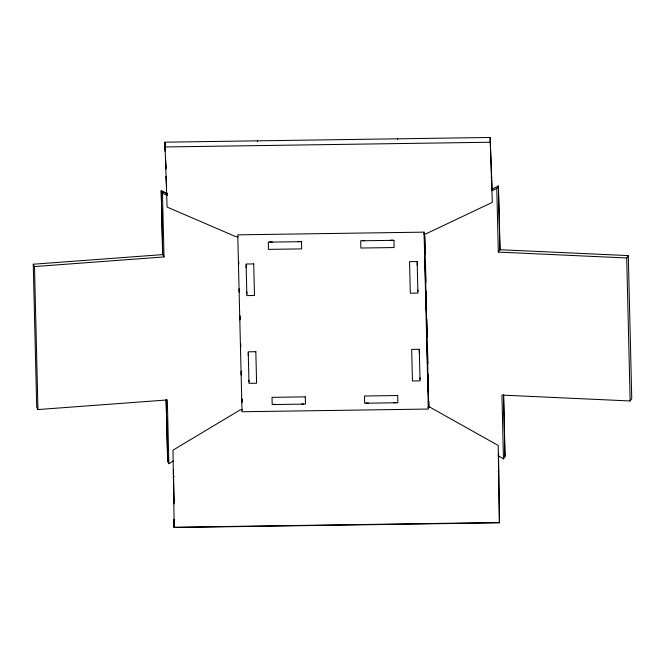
<?xml version="1.0" encoding="UTF-8"?>
<svg xmlns="http://www.w3.org/2000/svg" width="665" height="665" viewBox="0 0 665 665"><rect width="100%" height="100%" fill="white"/><g stroke="black" fill="none" stroke-linecap="round" stroke-linejoin="round"><path stroke-width="1" d="M238.161 236.723L236.092 236.757L167.09 207.064L164.92 142.185L490.113 137.472L492.158 190.323M423.547 234.038L425.617 234.005L492.333 202.351L490.113 137.472M492.2 190.697L496.78 188.345L498.384 185.967L500.063 249.732M499.922 249.724L628.292 255.601L626.696 257.978L498.326 252.093L499.922 249.724L498.384 185.967L491.917 189.284M498.135 455.708L503.463 458.85L505.059 456.473L503.571 394.777L504.918 456.464M503.463 458.85L501.925 395.093L630.154 400.97L631.75 398.601L628.292 255.601M167.755 461.352L166.125 399.657L167.613 461.369L168.86 463.696L173.224 460.953M300.139 241.395L297.504 241.719M392.55 240.057L389.914 240.381M498.085 471.834L498.783 471.718M303.473 403.963L301.436 404.145M395.883 402.624L393.838 402.807M33.25 264.229L162.759 254.612L164.014 256.939L34.505 266.565L33.25 264.229L36.708 407.221L37.955 409.557L167.322 399.948L168.86 463.696M164.812 146.957L490.014 142.244M242.343 409.823L240.273 409.848L172.967 450.172L174.222 527.528L499.423 522.815L498.526 452.932M427.728 407.13L429.798 407.105L498.201 445.459L499.423 522.815M173.997 527.245L499.199 522.532M364.719 240.747L362.134 240.497M272.309 242.085L269.724 241.836M368.643 403.173L366.058 402.924M276.233 404.511L273.647 404.262M490.346 157.381L490.903 157.43M490.97 177.247L491.668 177.322M173.499 476.431L174.197 476.531M162.759 254.612L161.221 190.855L166.824 193.473L161.221 190.855L162.617 254.62M161.221 190.855L162.476 193.191L167.164 195.377M417.911 291.486L417.844 289.948M420.031 379.233L419.964 377.695M246.856 293.963L246.782 291.777M248.976 381.71L248.918 380.172M397.603 138.902L397.628 139.592M257.438 140.938L257.463 141.628M165.901 168.095L165.51 157.73L165.918 169.134M166.217 176.383L166.566 185.718M166.84 192.966L166.923 195.044L166.807 192.966M166.192 176.391L166.574 186.749M626.696 257.978L630.154 400.97M496.78 188.345L498.326 252.093M424.835 236.308L425.259 253.955M425.492 263.29L425.941 281.977M426.165 291.32L426.589 308.959M426.839 319.341L427.271 336.989M427.495 346.332L427.919 363.971M428.169 374.353L428.601 392.001M428.825 401.336L428.975 407.57M424.536 233.789L428.742 407.695M424.386 235.959L424.835 254.579M425.06 263.889L425.509 282.509M425.708 290.788L426.182 310.447M426.381 318.718L426.83 337.338M427.03 345.617L427.512 365.276M427.711 373.547L428.16 392.175M428.385 401.485L428.509 406.656M238.627 261.42L238.702 264.52M239.3 289.35L239.375 292.45M239.949 316.249L240.023 319.35M240.63 344.179L240.705 347.28M241.279 371.078L241.378 375.218M241.952 399.008L242.027 402.117M238.577 261.852L238.627 263.922M239.234 288.834L239.309 291.952M239.882 315.825L239.982 319.973M240.564 343.847L240.639 346.964M241.237 371.868L241.312 374.985M241.894 398.859L241.969 401.968M162.476 193.191L164.014 256.939M34.505 266.565L37.955 409.557M417.254 265.368L417.213 262.6M419.374 353.115L419.332 350.347M246.2 267.845L246.158 265.086M248.319 355.592L248.278 352.832M173.898 503.887L173.424 469.972L173.898 502.856M424.062 232.143L237.754 234.845L242.027 411.751L428.335 409.05L424.062 232.143M301.478 241.661L268.278 242.143L268.452 249.367L301.652 248.885L301.478 241.661M393.946 240.323L360.688 240.805L360.862 248.028L394.121 247.546L393.946 240.323M253.714 263.905L246.108 264.022L246.873 295.601L254.479 295.493L253.714 263.905M417.163 261.536L409.557 261.653L410.313 293.182L417.919 293.066L417.163 261.536M419.283 349.291L411.677 349.399L412.441 380.978L420.039 380.87L419.283 349.291M255.834 351.71L248.228 351.818L248.993 383.348L256.599 383.24L255.834 351.71M305.285 396.864L272.027 397.346L272.201 404.569L305.459 404.087L305.285 396.864M397.695 395.525L364.495 396.007L364.669 403.231L397.87 402.749L397.695 395.525M165.269 151.512L164.92 142.185L165.261 151.512M174.222 527.528L174.114 519.307L174.222 527.528"/></g></svg>
